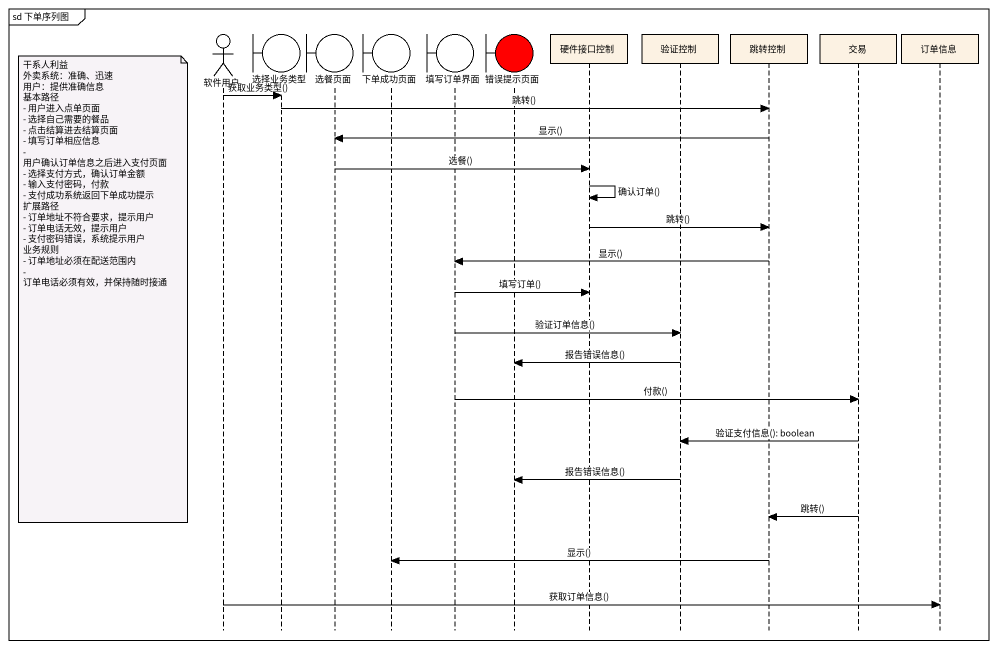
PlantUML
@startuml
mainframe sd 下单序列图
hide footbox
actor 软件用户
boundary 选择业务类型
boundary 选餐页面
boundary 下单成功页面
boundary 填写订单界面
boundary 错误提示页面 #FF0000
participant 硬件接口控制
participant 验证控制
participant 跳转控制
participant 交易
participant 订单信息

软件用户 -> 选择业务类型 : 获取业务类型()
选择业务类型 -> 跳转控制 : 跳转()
跳转控制 -> 选餐页面 : 显示()
选餐页面 -> 硬件接口控制 : 选餐()
硬件接口控制 -> 硬件接口控制 : 确认订单()
硬件接口控制 -> 跳转控制 : 跳转()
跳转控制 -> 填写订单界面 : 显示()
note left of 软件用户
  干系人利益
  外卖系统：准确、迅速
  用户：提供准确信息
  基本路径
  - 用户进入点单页面
  - 选择自己需要的餐品
  - 点击结算进去结算页面
  - 填写订单相应信息
  - 用户确认订单信息之后进入支付页面
  - 选择支付方式，确认订单金额
  - 输入支付密码，付款
  - 支付成功系统返回下单成功提示
  扩展路径
  - 订单地址不符合要求，提示用户
  - 订单电话无效，提示用户
  - 支付密码错误，系统提示用户
  业务规则
  - 订单地址必须在配送范围内
  - 订单电话必须有效，并保持随时接通
end note
填写订单界面 -> 硬件接口控制 : 填写订单()
填写订单界面 -> 验证控制 : 验证订单信息()
验证控制 -> 错误提示页面 : 报告错误信息()
填写订单界面 -> 交易 : 付款()
交易 -> 验证控制 : 验证支付信息(): boolean
验证控制 -> 错误提示页面 : 报告错误信息()
交易 -> 跳转控制 : 跳转()
跳转控制 -> 下单成功页面 : 显示()
软件用户 -> 订单信息 : 获取订单信息()
@enduml
